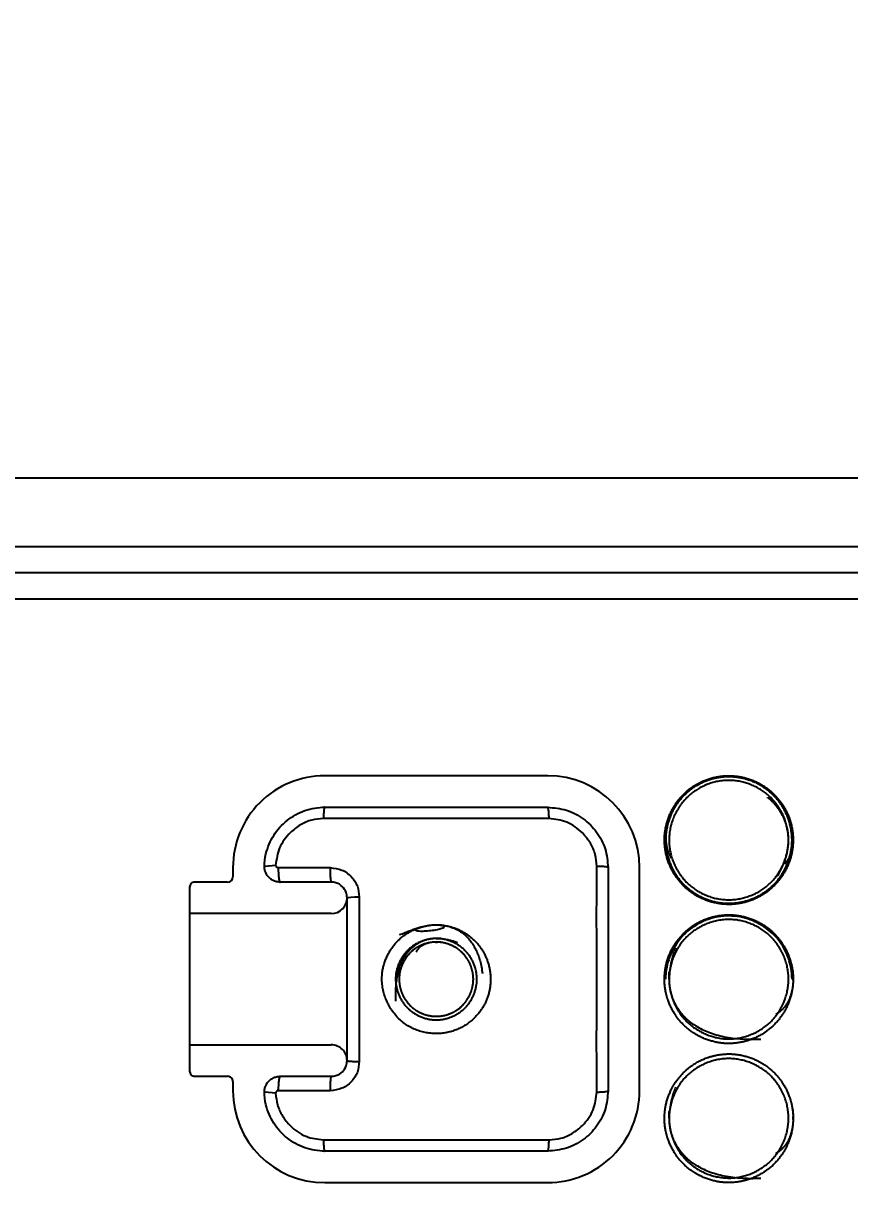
# Model space of a CAD drawing. Header units: millimetres. Extents: x -87 to 534, y -466 to 274.
# Drawn here: x 213.78 to 245.26, y -231.29 to -186.38 of the extents above; entities that cross this region are included whole.
import ezdxf

# ---------------------------------------------------------------- set-up
doc = ezdxf.new("R2010")
doc.units = ezdxf.units.MM
doc.header["$MEASUREMENT"] = 0
doc.layers.add('1', color=7, linetype='Continuous')
doc.layers.add('______', color=7, linetype='Continuous')
doc.styles.add('______', font='gulim_1.ttc')
doc.dimstyles.new('____ ______ 01', dxfattribs={"dimscale": 10, "dimtxt": 1, "dimasz": 1, "dimexe": 0.5, "dimexo": 0.5, "dimgap": 0.09, "dimtad": 1, "dimtoh": 1, "dimzin": 1, "dimdsep": 46, "dimtxsty": '______', "dimcen": 0.5, "dimazin": 0, "dimtfac": 1, "dimtdec": 4, "dimtix": 1, "dimtmove": 0, "dimatfit": 3, "dimfxl": 0, "dimtolj": 1, "dimtzin": 1, "dimarcsym": 0})

# ---------------------------------------------------------------- blocks, each defined once
blk = doc.blocks.new('*D2')
at = {"layer": '______', "color": 0, "lineweight": -2}
for p, q in [((141.5493859263009, 192.1530014738186), (-79.45061407369911, 192.1530014738186)), ((-74.45061407369911, 182.1530014738186), (-74.45061407369914, -251.7967063553381)), ((341.8680681089468, -261.7967063553381), (-79.45061407369914, -261.7967063553381))]:
    blk.add_line(p, q, dxfattribs=at)
at = {"layer": '______', "color": 0}
for points in [[(-72.78394740703244, 182.1530014738186), (-76.11728074036579, 182.1530014738186), (-74.45061407369911, 192.1530014738186)], [(-76.11728074036581, -251.7967063553381), (-72.78394740703247, -251.7967063553381), (-74.45061407369914, -261.7967063553381)]]:
    blk.add_solid(points, dxfattribs=at)
at = {"layer": 'Defpoints', "color": 0}
for p in [(146.5493859263009, 192.1530014738186), (-74.45061407369914, -261.7967063553381), (346.8680681089468, -261.7967063553381)]:
    blk.add_point(p, dxfattribs=at)
at = {"layer": '______', "color": 0, "insert": (-80.48061407369913, -34.82185244075973), "char_height": 10, "attachment_point": 5, "rotation": 90, "style": '______'}
blk.add_mtext('\\A1;453.95', dxfattribs=at)

msp = doc.modelspace()

# ---------------------------------------------------------------- linework, layer by layer
at = {"layer": '1', "color": 157}
for p, q in [((203.7347176434621, -203.6805548014263), (346.8680385927501, -203.680343400122)), ((166.485718953915, -206.3005455109568), (342.0222379503512, -206.3004563604599)), ((342.0222327919321, -207.3049234747706), (166.4857137954962, -207.3050126252675)), ((342.0222092003742, -208.3049234747848), (178.6144397486987, -208.3050064654008)), ((233.7625857421237, -215.03778043288), (225.2625857422909, -215.0377271584687)), ((221.7625638058123, -218.5377091742475), (221.762561612185, -218.8877052218705)), ((237.2625105311213, -227.0378023691666), (237.2625638055326, -218.5378023693336)), ((221.5625603586732, -219.0877039683508), (220.3125603586977, -219.0876961338785)), ((220.1125591051862, -219.2876948803595), (220.1125152321415, -226.2876948802216)), ((225.5125528375142, -220.2877287252599), (220.1125528376083, -220.2876948803396)), ((220.1125214997192, -225.2876948802415), (225.5125214996015, -225.2877287251616)), ((220.3125139786221, -226.4876961337335), (221.5625139785975, -226.4877039682058)), ((221.7625127250778, -226.6877052217176), (221.7625105314255, -227.0377052217106)), ((225.2624885948346, -230.5377271581636), (233.7624885946675, -230.537780432575))]:
    msp.add_line(p, q, dxfattribs=at)
for centre, radius, start, end in [((225.2625638057689, -218.5377271584), 3.500000000000678, 89.9996408942531, 179.9997055954225), ((233.7625638056013, -218.5377804328115), 3.500000000000052, 359.9996408942466, 89.99964089424054), ((220.3125591054904, -219.2876961252342), 0.2, 90.00000000001629, 180.0000000001629), ((221.5625616123987, -218.8877039597299), 0.2, 270.0000000000407, 2.44266599536412e-11), ((225.5125565979488, -219.6877287166155), 0.600000000000001, 270.0000000011264, 0), ((225.5125177389662, -225.88772871625), 0.600000000000001, 8.14221998454668e-12, 90.00000000113448), ((220.3125152324455, -226.2876961248222), 0.2, 179.9999999998697, 270), ((221.562512725292, -226.6877039592705), 0.2, 0, 90.00000000001629), ((225.2625105313573, -227.0377271582323), 3.500000000000525, 179.9996408942531, 269.9996408942364), ((233.7625105311897, -227.0377804326445), 3.50000000000029, 269.9996408942401, 359.9996408942415)]:
    msp.add_arc(centre, radius, start, end, dxfattribs=at)
for points, knots in [([(37.49283786853323, -176.2803393062626), (41.38071698081365, -176.8956650343741), (49.8514534905371, -178.2363091130499), (63.68432851760429, -180.1465692462733), (79.68766161807298, -182.0730162212828), (97.8901902098346, -183.8672758031448), (118.3145301913648, -185.3906260115759), (145.9328600595363, -186.7125009450546), (177.1030853798648, -187.012390818956), (207.9960326538871, -185.9656342104875), (229.709245838226, -184.5607000654041), (241.1069177321956, -183.537918781286), (245.2597330259132, -183.1652618213096)], [0, 0, 0, 0, 0.05764812052038217, 0.12560113756277, 0.2038093671850909, 0.2922419417324157, 0.3908988920902773, 0.4998269024150066, 0.6904173447171327, 0.8374524174707918, 0.9407747395289356, 1, 1, 1, 1]), ([(243.0204364739257, -216.800435960854), (243.1157089575036, -217.2358758127594), (243.1291791263304, -217.5135242350676), (243.0622932685144, -218.0495842574561), (242.982871223302, -218.3151791825351), (242.7437172088125, -218.8087903025785), (242.5777779308478, -219.0426288340727), (242.183889938251, -219.4284370807839), (241.9524927685366, -219.5871185515964), (241.4579459861839, -219.8191251336392), (241.1876923456207, -219.8957129136476), (240.6390964954026, -219.9545622429644), (240.3530198884573, -219.9339799612511), (239.8219397208563, -219.8027492248571), (239.5683880822839, -219.6944417640199), (239.1048550807454, -219.4000809099966), (238.8912092617381, -219.2053464455514), (238.5578370125593, -218.7693145050456), (238.4287388828761, -218.5258885368318), (238.2525216717868, -218.0078295976166), (238.2063460094923, -217.7245356546612), (238.2159860661905, -217.1733847706644), (238.2691131477991, -216.8983196291691), (238.4579423058203, -216.3857218721319), (238.5966619887042, -216.1409737901312), (238.9460377134092, -215.7137513044856), (239.1639877469797, -215.5277241366335), (239.6340525579396, -215.248057073198), (239.8907310725012, -215.146925809011), (240.4275618628278, -215.0308517086595), (240.7164044082681, -215.0195391128552), (241.2598268614315, -215.0957935136129), (241.5225969521953, -215.17828624089), (242.012045472648, -215.4231943529787), (242.2440760034503, -215.5925684114829), (242.6240413130095, -215.9917029998237), (242.7792350552218, -216.2244398404966), (242.9643205918712, -216.6320566463654), (243.0204364739257, -216.800435960854), (243.1157089575036, -217.2358758127594)], [-0.08733562425305919, -0.03407427826956655, 0, 0, 0.0529271920665756, 0.0529271920665756, 0.1057606881997641, 0.1057606881997641, 0.1603216507201972, 0.1603216507201972, 0.2137437125478677, 0.2137437125478677, 0.267253066311531, 0.267253066311531, 0.321818598041096, 0.321818598041096, 0.3743893187243557, 0.3743893187243557, 0.4293737735963701, 0.4293737735963701, 0.4818947722097395, 0.4818947722097395, 0.5365062206972824, 0.5365062206972824, 0.589846491979071, 0.589846491979071, 0.6434297504574772, 0.6434297504574772, 0.697941402342836, 0.697941402342836, 0.7505392598279458, 0.7505392598279458, 0.8055173564366482, 0.8055173564366482, 0.8580133733267283, 0.8580133733267283, 0.9126643757469408, 0.9126643757469408, 0.9659257217304335, 0.9659257217304335, 1, 1, 1.052927192066576, 1.105760688199764]), ([(238.4353158850106, -216.5580540064019), (238.2954015021933, -216.9712116085212), (238.2504526171319, -217.2414709112996), (238.2552750580965, -217.7745759997376), (238.3048964630646, -218.0441359449746), (238.4852029811091, -218.5480959751596), (238.6189669456103, -218.7894746452075), (238.9578948871369, -219.2128302003777), (239.1704800215425, -219.3981824845278), (239.6299469595676, -219.6775830331809), (239.8810581111206, -219.7792974288695), (240.4073582251942, -219.8985992742362), (240.6911451997762, -219.9127449354738), (241.2261979115015, -219.8431841629383), (241.4854272974876, -219.764528086479), (241.9686788446068, -219.5284939901505), (242.1981149744151, -219.3645235442873), (242.5759077372431, -218.976034430465), (242.7310108723918, -218.7482590460824), (242.9575345162798, -218.261448863127), (243.0320153692471, -217.9953653853782), (243.0879760081268, -217.4558691952822), (243.0667573019887, -217.1748865146421), (242.9360815878297, -216.6533449152159), (242.8287921971419, -216.4043950183197), (242.5378951358684, -215.9497011640264), (242.3457379797946, -215.7403989568011), (241.9160899561534, -215.4142267495388), (241.6764713230755, -215.2881394995563), (241.1666631717485, -215.1165676273931), (240.8879382148161, -215.0721059468107), (240.3463231044757, -215.083523324877), (240.0763342598607, -215.1365878433189), (239.5730734337262, -215.323769822709), (239.3327662103688, -215.4609998707522), (238.9140036743584, -215.8059211719694), (238.7320051165207, -216.0206863546781), (238.593059361712, -216.2559609232766), (238.5067539220356, -216.4021005093009), (238.4353158850106, -216.5580540064019), (238.2954015021933, -216.9712116085212)], [-0.03351832413550759, -0.03351832413550759, 0, 0, 0.05307629804649424, 0.05307629804649424, 0.1061785285622505, 0.1061785285622505, 0.1596645852241508, 0.1596645852241508, 0.2142545782817503, 0.2142545782817503, 0.2668117193734488, 0.2668117193734488, 0.3217968196224624, 0.3217968196224624, 0.3743299973341952, 0.3743299973341952, 0.4289195687975645, 0.4289195687975645, 0.4822988274704369, 0.4822988274704369, 0.5358444302615872, 0.5358444302615872, 0.590381832728761, 0.590381832728761, 0.6429646207625038, 0.6429646207625038, 0.6979449548960622, 0.6979449548960622, 0.7504517287178442, 0.7504517287178442, 0.8050821779968758, 0.8050821779968758, 0.8583809364880989, 0.8583809364880989, 0.9119995895556607, 0.9119995895556607, 0.9664816758644924, 0.9664816758644924, 0.9664816758644924, 1, 1, 1.053076298046494, 1.106178528562251]), ([(242.7129225748552, -218.5303952381205), (242.8982329811845, -217.9645506750276), (242.9375699676261, -217.7265765463605), (242.9375714278885, -216.8924203556326), (242.6923886562577, -216.3004938522295), (241.8500936008702, -215.4581958478225), (241.2581679559021, -215.2130110037475), (240.0669807797763, -215.2130089184795), (239.4750542763777, -215.4581916900995), (238.6327562719625, -216.3004867454976), (238.3875714279093, -216.8924123329235), (238.3875693426057, -218.0835996241145), (238.6327521142503, -218.6755260699775), (239.4750471696379, -219.5178240744045), (240.0669728146056, -219.7630089184695), (241.2581599907319, -219.7630110037376), (241.8500864941311, -219.5178282321175), (242.5236949691521, -218.8442221155085), (242.7129225748552, -218.5303952381205), (242.8982329811845, -217.9645506750276)], [-0.199931755593443, -0.074931755593443, 0, 0, 0.050068244406557, 0.050068244406557, 0.175068244406557, 0.175068244406557, 0.300068244406557, 0.300068244406557, 0.425068244406557, 0.425068244406557, 0.550068244406557, 0.550068244406557, 0.675068244406557, 0.675068244406557, 0.800068244406557, 0.800068244406557, 0.925068244406557, 0.925068244406557, 1, 1, 1.050068244406557, 1.175068244406557]), ([(222.9628037762213, -218.5045035749536), (222.9651897394965, -218.3393455034155), (222.9855913821459, -218.1733781241405), (223.0814574446078, -217.7647815317605), (223.1826172427177, -217.5234893212325), (223.4552948832604, -217.0923804046924), (223.630775664099, -216.8968296189785), (224.031738188175, -216.5778686200655), (224.2630393345014, -216.4504365331616), (224.7472736460509, -216.2815932430235), (225.0068241667805, -216.2377255554866), (225.2625782211971, -216.2377271584445)], [0, 0, 0, 0, 0.138301791101536, 0.138301791101536, 0.352705724581507, 0.352705724581507, 0.567786413846615, 0.567786413846615, 0.784044697733589, 0.784044697733589, 1, 1, 1, 1]), ([(233.7625782210303, -216.2377804328567), (234.0032980389562, -216.2597660506697), (234.4843644632033, -216.3037031998305), (235.1375812789879, -216.6488348025927), (235.6516157296978, -217.1629139190419), (235.9966690659473, -217.8161031699211), (236.0405881035849, -218.2971127948315), (236.0625638055562, -218.5377948482405)], [0, 0, 0, 0, 0.2002173737913284, 0.4001243308999339, 0.5999224976277586, 0.7998138294809014, 1, 1, 1, 1]), ([(225.2127497458393, -216.6667987404495), (225.0620513364415, -216.6783836853828), (224.7580565546189, -216.7017532937381), (224.3236255508996, -216.8943595144104), (223.8854601737378, -217.2344592921124), (223.4915541081791, -217.7549171592232), (223.4247232467085, -218.2199265373403), (223.392096390236, -218.4469443237975)], [0, 0, 0, 0, 0.1619601810916148, 0.3267124723584617, 0.5007811767485955, 0.756281147121679, 1, 1, 1, 1]), ([(233.812400803271, -216.6668526394216), (233.0965069810318, -216.6668559571906), (231.6659654803243, -216.6668625869534), (229.5125751261553, -216.6668800797653), (227.3591848370415, -216.6668355938776), (225.9286434872547, -216.6668110320575), (225.2127497458393, -216.6667987404495)], [0, 0, 0, 0, 0.2502177766868767, 0.5000000036955645, 0.7497822288636158, 1, 1, 1, 1]), ([(235.6334919662413, -218.4879666301874), (235.6212295268633, -218.334600999014), (235.5964884903194, -218.0251662635186), (235.3973297038215, -217.5856917518678), (235.0477701423049, -217.1443507112853), (234.5150944373841, -216.7515412620393), (234.0422158684205, -216.6945499464406), (233.812400803271, -216.6668526394217)], [0, 0, 0, 0, 0.162533652660256, 0.327932388992333, 0.5010454985951053, 0.7575122478093465, 1, 1, 1, 1]), ([(223.5625603585904, -219.0877165035067), (223.5568095969738, -219.0876670576785), (223.5423586909467, -219.0875428068287), (223.5137553935861, -219.0860384620937), (223.4768641669739, -219.08212231679), (223.4311110605245, -219.0737987549597), (223.3644826910795, -219.0561616736201), (223.2659229571473, -219.0151377847021), (223.1180965399012, -218.9080826243287), (223.0202948375349, -218.7658245287304), (222.9782282570609, -218.6332081831139), (222.9680382093111, -218.5715155501589), (222.9650905360631, -218.5432508060264), (222.9635979303494, -218.5252677063487), (222.9630898183941, -218.5117254552172), (222.9627513498783, -218.5027045581622)], [0, 0, 0, 0, 0.02487878776528411, 0.06251711477765692, 0.1256485022840696, 0.1884683423778906, 0.2512975816814393, 0.3763893296051757, 0.5015103219485556, 0.75053479252027, 0.8750135738108099, 0.9375492680227738, 0.9533148488910901, 0.9689016295698002, 1, 1, 1, 1]), ([(223.392096390236, -218.4469443237975), (223.3924441493518, -218.4505774962175), (223.3929893040408, -218.4541941233035), (223.3960609588771, -218.4690705536565), (223.4004128162069, -218.4800945760825), (223.4123740093637, -218.4997432492505), (223.4201535599957, -218.5086416134895), (223.437939463267, -218.5230691752745), (223.4481761171053, -218.5288164184035), (223.4697216318607, -218.5364687186116), (223.4813289587132, -218.5384766142715), (223.4928077507648, -218.5384766830555)], [0, 0, 0, 0, 0.0723704031381803, 0.0723704031381803, 0.30474386101266, 0.30474386101266, 0.537392569969714, 0.537392569969714, 0.768645350008695, 0.768645350008695, 1, 1, 1, 1]), ([(223.4928077507648, -218.5384766830555), (223.8228715035748, -218.5384786608155), (224.1535019194196, -218.5384806343975), (224.8111782327396, -218.5384845441955), (225.1382559882468, -218.5384864807105), (225.4656682878144, -218.5384884127225)], [0, 0, 0, 0, 0.50338271846066, 0.50338271846066, 1, 1, 1, 1]), ([(225.4656682878144, -218.5384884127226), (225.622421712259, -218.5552402524559), (225.9237644678733, -218.5874439862162), (226.287688692943, -218.8657440277287), (226.536281160282, -219.2275079333567), (226.564810693538, -219.5135639679579), (226.5785567187511, -219.6513907395595)], [0, 0, 0, 0, 0.2665888841547195, 0.5124904240650573, 0.7651094091772268, 1, 1, 1, 1]), ([(235.6334380672588, -227.0876176876385), (235.6293557285067, -226.3509855440093), (235.6214278296422, -224.9204464610868), (235.6371362457585, -222.7879054802318), (235.6213384042567, -220.6552683296377), (235.6293606285728, -219.2246934565378), (235.6334919662411, -218.4879666301877)], [0, 0, 0, 0, 0.2574633427365785, 0.4999936228549336, 0.7425034380824167, 1, 1, 1, 1]), ([(226.1125565980374, -219.6877324858182), (226.1053421198112, -219.6180345213079), (226.0889989260181, -219.4601454397548), (225.9434708969875, -219.2419082195727), (225.7286624809337, -219.1068441273646), (225.5718815333644, -219.0929760041872), (225.5125603585957, -219.0877287252833)], [0, 0, 0, 0, 0.2206009934359446, 0.499734654920877, 0.8107147046480632, 1, 1, 1, 1]), ([(226.1125163839729, -225.8877324729575), (226.1125284614436, -224.4711987013155), (226.1125405983139, -223.0476981086836), (226.1125582223949, -220.9806174570435), (226.1125637393216, -220.3335521080455), (226.1125692456271, -219.6877324859275)], [0, 0, 0, 0, 0.687066960250158, 0.687066960250158, 1, 1, 1, 1]), ([(226.5785695146183, -219.6513906761195), (226.5785626831571, -220.1737459320638), (226.5785524106459, -220.9592148315376), (226.5785579066001, -222.0054214892948), (226.5785436569654, -222.7948439896738), (226.5785047044606, -223.5775714679432), (226.5785398255812, -224.623554307959), (226.5785255837832, -225.4020319606703), (226.5785160332155, -225.9240800665275)], [0, 0, 0, 0, 0.2500750016775485, 0.3760393604129097, 0.5000503447629792, 0.6273072728419838, 0.7500717822767158, 1, 1, 1, 1]), ([(243.1142099559597, -222.6189500504305), (243.1139701125389, -223.0633678313209), (243.0642365527979, -223.3421618122518), (242.880496044635, -223.8607925505669), (242.7440381372926, -224.1082487985934), (242.3986062152326, -224.5407074082044), (242.1824879061505, -224.7295632956611), (241.7152896493967, -225.0143090913308), (241.4599370752135, -225.118036242214), (240.9246335341713, -225.2399611661194), (240.6359296965388, -225.2546722896983), (240.0914812525541, -225.184474366804), (239.827644018618, -225.1047076226915), (239.3357651088825, -224.8650661609489), (239.1021994794485, -224.6985111298862), (238.7173829663152, -224.3036763677192), (238.5593113402824, -224.0720450095891), (238.3283728870285, -223.5769952274402), (238.2523464722681, -223.3064262362798), (238.1948217001893, -222.7576361396088), (238.2160995529257, -222.4717033764412), (238.3485180539355, -221.9409491047829), (238.4574112766397, -221.6875870997268), (238.7528741324286, -221.2246998528083), (238.94813692252, -221.0115409589419), (239.3849201825174, -220.679226553914), (239.628593907833, -220.5506949476306), (240.1470764893306, -220.3756273356086), (240.4305622331631, -220.3301020174576), (240.9816307683252, -220.3411088703629), (241.2564311799351, -220.3948308961293), (241.7686226287688, -220.5847714360401), (242.0131890920757, -220.7241108156547), (242.4395966713059, -221.0745534175165), (242.6250261996481, -221.2928837940133), (242.90362250219, -221.7635505300403), (243.0042055993827, -222.0205117628838), (243.0957877588021, -222.4489015980838), (243.1142099559597, -222.6189500504305), (243.1139701125389, -223.0633678313209)], [-0.08544365824625733, -0.0328376222313923, 0, 0, 0.05390495702009051, 0.05390495702009051, 0.1077303894663861, 0.1077303894663861, 0.1623317227679743, 0.1623317227679743, 0.2148843711442539, 0.2148843711442539, 0.2698691142415782, 0.2698691142415782, 0.3224058962178289, 0.3224058962178289, 0.3769880445618246, 0.3769880445618246, 0.430379364518742, 0.430379364518742, 0.4839126359834645, 0.4839126359834645, 0.5384576139769216, 0.5384576139769216, 0.5910354422546614, 0.5910354422546614, 0.646015926794781, 0.646015926794781, 0.6985258692853499, 0.6985258692853499, 0.7531493215440888, 0.7531493215440888, 0.8064596546577094, 0.8064596546577094, 0.8600662370806499, 0.8600662370806499, 0.9145563417537427, 0.9145563417537427, 0.9671623777686077, 0.9671623777686077, 1, 1, 1.05390495702009, 1.107730389466386]), ([(243.0722417775964, -222.7878387839435), (243.0723260580171, -222.5172218100471), (243.0236393603423, -222.2430857355139), (242.8433632327633, -221.7330733474845), (242.7093706623659, -221.4896994981449), (242.3700747501225, -221.0643397584455), (242.1577569477661, -220.8785502138485), (241.6987083619863, -220.598379097223), (241.447794418812, -220.4962754484021), (240.9217268197626, -220.3760998697603), (240.6379666409473, -220.3614457985427), (240.1027644541084, -220.430095853119), (239.8433738636052, -220.5083432387878), (239.3597622505163, -220.7435879215868), (239.1301020909232, -220.9071351886689), (238.7515838551631, -221.2949746607571), (238.5960477038245, -221.5225845824186), (238.3687651121304, -222.0090391519436), (238.2938851819199, -222.2748996401378), (238.2570821306606, -222.6237507893716), (238.2527113208805, -222.705835372793), (238.252735787215, -222.7878085774425)], [0, 0, 0, 0, 0.1078239464641899, 0.1078239464641899, 0.2154874009145062, 0.2154874009145062, 0.3246874099001883, 0.3246874099001883, 0.4297760116500389, 0.4297760116500389, 0.5397332195769955, 0.5397332195769955, 0.6448000447113064, 0.6448000447113064, 0.7539434914505257, 0.7539434914505257, 0.8607295952196069, 0.8607295952196069, 0.9677695158784152, 0.9677695158784152, 1, 1, 1, 1]), ([(243.0722417775964, -222.7878387839435), (243.0723255154535, -222.5172218109851), (243.0236382679509, -222.2430858353357), (242.8433611183864, -221.7330738102656), (242.7093680599824, -221.4897002290229), (242.3700712965897, -221.064341191584), (242.1577531305054, -220.8785520939803), (241.6987039882511, -220.5983818836725), (241.4477898243931, -220.4962787175843), (240.9217219670995, -220.3761041922485), (240.6379617595235, -220.3614507267466), (240.1027597397292, -220.430101863653), (239.8433693274776, -220.5083497353388), (239.3597581164454, -220.7435953660101), (239.1300982100502, -220.907143152401), (238.7515809107915, -221.2949833945513), (238.596045310991, -221.5225934425362), (238.3687635685087, -222.0090484285122), (238.2938840726274, -222.2749092702726), (238.2570821070951, -222.6237574139151), (238.2527114863265, -222.7058386740932), (238.252735787215, -222.7878085774425)], [0, 0, 0, 0, 0.1078240836910452, 0.1078240836910452, 0.2154876754390757, 0.2154876754390757, 0.3246878160490155, 0.3246878160490155, 0.4297765600019226, 0.4297765600019226, 0.5397339071589832, 0.5397339071589832, 0.6448008559945966, 0.6448008559945966, 0.7539444758822678, 0.7539444758822678, 0.8607306388993468, 0.8607306388993468, 0.9677707770540781, 0.9677707770540781, 1, 1, 1, 1]), ([(238.3875382097472, -222.1924123328195), (238.3875361244432, -223.3835996240105), (238.6327188960879, -223.9755260698736), (239.4750139514754, -224.8178240743005), (240.0669395964433, -225.0630089183645), (241.2581267725695, -225.0630110036335), (241.8500532759685, -224.8178282320135), (242.6923512803824, -223.9755331766155), (242.9375361244502, -223.3836075316495), (242.937538209726, -222.1924203555285), (242.6923554380955, -221.6004938521246), (241.8500603827079, -220.7581958477185), (241.25813473774, -220.5130110036436), (240.0669475616139, -220.5130089183755), (239.4750210582151, -220.7581916899945), (238.6327230538002, -221.6004867453935), (238.3875382097472, -222.1924123328195), (238.3875361244432, -223.3835996240105)], [-0.25, -0.125, 0, 0, 0.125, 0.125, 0.25, 0.25, 0.375, 0.375, 0.5, 0.5, 0.625, 0.625, 0.75, 0.75, 0.875, 0.875, 1, 1, 1.125, 1.25]), ([(228.1164686350253, -221.0906825278423), (229.280549160052, -220.5734986825954), (230.3332058988703, -220.8377647438358), (231.0052619873672, -221.2877807236878), (231.5487607598632, -222.0377758276805), (231.6417279626605, -222.9948025106985), (231.3077245358477, -223.962474358274), (230.5991999343719, -224.6738035591658), (229.4118214448563, -224.9661042843946), (228.0094189998879, -224.5301014301921), (227.3136309284405, -223.1660964312606), (227.5371374303397, -222.0238746394184), (228.1164686350253, -221.0906825278423), (229.280549160052, -220.5734986825954), (230.3332058988703, -220.8377647438358)], [-0.2527333244203239, -0.1888054071384958, -0.1293408708496085, 0, 0.07435235583137764, 0.1162101570176381, 0.1878563778122748, 0.2841179781460856, 0.3269751810624277, 0.4258659632944604, 0.5029466497202778, 0.6041609891234028, 0.7472666755796761, 0.8111945928615042, 0.8706591291503915, 1, 1.074352355831378, 1.116210157017638, 1.187856377812275]), ([(229.9180671049514, -221.2388668460056), (229.1070705202142, -221.2388617631556), (228.7040680963373, -221.4057878736619), (228.1306033176652, -221.9792454640539), (227.9636721555571, -222.3822457110576), (227.9636670726259, -223.193242464499), (228.1305931829961, -223.5962448039713), (228.7040507732427, -224.169709582788), (229.1070511046432, -224.3366407449785), (229.9180476893807, -224.3366458280973), (230.3210501133731, -224.1697197177004), (230.8945148923001, -223.5962621273088), (231.0614460544975, -223.193261795787), (231.0614511374815, -222.3822652109022), (230.8945250269692, -221.9792627869035), (230.3210674364677, -221.4057980080887), (229.9180671049514, -221.2388668460056), (229.1070705202142, -221.2388617631556)], [-0.2499999996272203, -0.1249999998136102, 0, 0, 0.1250000013047289, 0.1250000013047289, 0.2500000011183391, 0.2500000011183391, 0.3750000009319492, 0.3750000009319492, 0.5000000007455594, 0.5000000007455594, 0.6250000005591695, 0.6250000005591695, 0.7500000003727797, 0.7500000003727797, 0.8750000001863898, 0.8750000001863898, 1, 1, 1.125000001304729, 1.250000001118339]), ([(229.6096959815184, -221.3739456454955), (229.3536226120682, -221.3739439844898), (229.1926149690698, -221.4026184635428), (228.8931305140677, -221.5086969143492), (228.7502412438851, -221.5875193749046), (228.5007698667291, -221.7869455968967), (228.3919140035869, -221.9116148475666), (228.2278058906131, -222.1810969153404), (228.168039778016, -222.3283790059977), (228.0978431181829, -222.637107166749), (228.0894263920677, -222.8035996902925), (228.1300275557396, -223.1175511658886), (228.1760808358308, -223.2696789488607), (228.314380284321, -223.5532872953256), (228.4104844944186, -223.687950059958), (228.6382621661332, -223.909769641965), (228.7718602384507, -224.0008690039873), (229.0573909564173, -224.1339465362458), (229.2134515615728, -224.177736999171), (229.529944412244, -224.2107866380322), (229.6948216604794, -224.1984513814544), (230.0008652163497, -224.1219781176791), (230.1469558672702, -224.0591272513254), (230.4138323122245, -223.8886377564858), (230.5367106870226, -223.7759849057969), (230.7282502657181, -223.5240320063651), (230.8023187956694, -223.3834878432101), (230.903169259868, -223.0844511868058), (230.9293619896541, -222.9209534372997), (230.9228871523524, -222.6031725293757), (230.891851553384, -222.4447262018796), (230.7822137014332, -222.1493947878387), (230.7018019789311, -222.0083755861026), (230.499610185268, -221.7625521311197), (230.3736688067004, -221.6556750215562), (230.1021900186772, -221.4951145178748), (229.9539797621101, -221.4371614794263), (229.7073245993849, -221.3845281610802), (229.6096959815184, -221.3739456454955), (229.3536226120682, -221.3739439844898)], [-0.08530163437844507, -0.03269380346204387, 0, 0, 0.05397822456716114, 0.05397822456716114, 0.1078763988569263, 0.1078763988569263, 0.1624757514379764, 0.1624757514379764, 0.2150298546362097, 0.2150298546362097, 0.2700145165793482, 0.2700145165793482, 0.3225497628016091, 0.3225497628016091, 0.3771344380195628, 0.3771344380195628, 0.4305210949486306, 0.4305210949486306, 0.4840587079962704, 0.4840587079962704, 0.5386006926108335, 0.5386006926108335, 0.5911801297969047, 0.5911801297969047, 0.6461603602089057, 0.6461603602089057, 0.6986689159932302, 0.6986689159932302, 0.7532947462823378, 0.7532947462823378, 0.8066005915142576, 0.8066005915142576, 0.8602114215661786, 0.8602114215661786, 0.9146983656215549, 0.9146983656215549, 0.9673061965379561, 0.9673061965379561, 1, 1, 1.053978224567161, 1.107876398856926]), ([(225.5125139785198, -226.4877287251377), (225.5717824773242, -226.4824913383642), (225.7282868076029, -226.4686615008293), (225.9430943146426, -226.3338656811726), (226.0888944934638, -226.1156764685204), (226.1052865824804, -225.957506921374), (226.1125177390547, -225.8877324856962)], [0, 0, 0, 0, 0.1891150577378676, 0.4993770055607412, 0.7791566862608277, 1, 1, 1, 1]), ([(243.1141767377972, -227.9189500503264), (243.1139368943764, -228.3633678312168), (243.0642033346353, -228.6421618121477), (242.8804628264725, -229.1607925504629), (242.74400491913, -229.4082487984895), (242.39857299707, -229.8407074081005), (242.1824546879884, -230.0295632955573), (241.7152564312341, -230.3143090912267), (241.4599038570511, -230.4180362421099), (240.9246003160092, -230.5399611660154), (240.6358964783765, -230.5546722895944), (240.0914480343918, -230.4844743667002), (239.8276108004554, -230.4047076225875), (239.3357318907201, -230.1650661608448), (239.1021662612864, -229.9985111297824), (238.7173497481531, -229.6036763676154), (238.5592781221203, -229.3720450094852), (238.3283396688662, -228.8769952273361), (238.252313254106, -228.6064262361758), (238.194788482027, -228.0576361395048), (238.2160663347631, -227.771703376337), (238.348484835773, -227.2409491046789), (238.4573780584774, -226.9875870996227), (238.7528409142662, -226.5246998527043), (238.9481037043574, -226.3115409588379), (239.3848869643548, -225.97922655381), (239.6285606896704, -225.8506949475267), (240.1470432711685, -225.6756273355043), (240.430529015001, -225.6301020173532), (240.9815975501638, -225.6411088702584), (241.2563979617739, -225.694830896025), (241.7685894106069, -225.884771435936), (242.0131558739129, -226.0241108155504), (242.4395634531429, -226.3745534174116), (242.6249929814853, -226.5928837939086), (242.9035892840277, -227.063550529936), (243.0041723812203, -227.3205117627796), (243.0957545406395, -227.7489015979797), (243.1141767377972, -227.9189500503264), (243.1139368943764, -228.3633678312168)], [-0.08544365824628541, -0.03283762223139308, 0, 0, 0.05390495702009075, 0.05390495702009075, 0.1077303894663866, 0.1077303894663866, 0.1623317227679734, 0.1623317227679734, 0.2148843711442312, 0.2148843711442312, 0.2698691142415711, 0.2698691142415711, 0.3224058962178302, 0.3224058962178302, 0.3769880445617803, 0.3769880445617803, 0.4303793645187323, 0.4303793645187323, 0.4839126359834516, 0.4839126359834516, 0.5384576139769203, 0.5384576139769203, 0.5910354422546421, 0.5910354422546421, 0.6460159267947475, 0.6460159267947475, 0.6985258692853236, 0.6985258692853236, 0.7531493215441238, 0.7531493215441238, 0.8064596546577938, 0.8064596546577938, 0.8600662370805501, 0.8600662370805501, 0.9145563417537146, 0.9145563417537146, 0.9671623777686069, 0.9671623777686069, 1, 1, 1.053904957020091, 1.107730389466387]), ([(238.3875049915846, -227.4924123327155), (238.3875029062808, -228.6835996239055), (238.6326856779256, -229.2755260697695), (239.4749807333128, -230.1178240741955), (240.0669063782807, -230.3630089182604), (241.258093554407, -230.3630110035296), (241.8500200578062, -230.1178282319095), (242.6923180622202, -229.2755331765115), (242.937502906288, -228.6836075315455), (242.9375049915636, -227.4924203554245), (242.692322219933, -226.9004938520205), (241.8500271645455, -226.0581958476146), (241.2581015195774, -225.8130110035395), (240.0669143434516, -225.8130089182715), (239.4749878400528, -226.0581916898906), (238.6326898356378, -226.9004867452895), (238.3875049915846, -227.4924123327155), (238.3875029062808, -228.6835996239055)], [-0.25, -0.125, 0, 0, 0.125, 0.125, 0.25, 0.25, 0.375, 0.375, 0.5, 0.5, 0.625, 0.625, 0.75, 0.75, 0.875, 0.875, 1, 1, 1.125, 1.25]), ([(226.5785160332155, -225.9240800665275), (226.5647666842283, -226.0618740243938), (226.536228088813, -226.3478836396762), (226.2877430607778, -226.7096519802137), (225.9238204424073, -226.9880323022344), (225.6224241405428, -227.0202213015272), (225.4656150229293, -227.0369684498655)], [0, 0, 0, 0, 0.2348375381145857, 0.4874364229753846, 0.7333257185415107, 1, 1, 1, 1]), ([(222.9626976366303, -227.0727209301104), (222.9630361434713, -227.0637015704989), (222.9635443172592, -227.0501615128679), (222.9650367688012, -227.0321808392309), (222.9679843308581, -227.0039174772817), (222.9781728044541, -226.9422341862478), (223.0202349502883, -226.8096209335581), (223.1180308323351, -226.6673604474884), (223.2658656054346, -226.5602965589483), (223.3644341320396, -226.5192689194172), (223.4310671609696, -226.5016321136796), (223.4768200310673, -226.4933088098857), (223.5133181419214, -226.4894367545578), (223.5418982014494, -226.4879048599457), (223.5563517828318, -226.4877728044414), (223.5625139814342, -226.4877165033613)], [0, 0, 0, 0, 0.03109293946318633, 0.04667739289541466, 0.06244353729872806, 0.1249766434058545, 0.2494278793853688, 0.4984726688577615, 0.6236006686127313, 0.7486978409028406, 0.8115391028296115, 0.8743559374612281, 0.9374892375648862, 0.9733489076006795, 1, 1, 1, 1]), ([(225.2624961159279, -229.3377271581876), (225.006742061511, -229.3377255552285), (224.7471920906901, -229.2938546141886), (224.2629598956555, -229.1250052541126), (224.0316603467286, -228.9975702678215), (223.6307018209097, -228.6786042428066), (223.4552234913444, -228.4830512574285), (223.1825512548403, -228.0519389228655), (223.081394481374, -227.8106454443025), (222.9855335407415, -227.4020476502595), (222.9651339785205, -227.2360800152605), (222.9627500855277, -227.0709219138255)], [0, 0, 0, 0, 0.215955302266396, 0.215955302266396, 0.432213586153356, 0.432213586153356, 0.647294275418452, 0.647294275418452, 0.86169820889841, 0.86169820889841, 1, 1, 1, 1]), ([(223.4927544858879, -227.0369554494085), (223.4803024466105, -227.0382971194121), (223.4553958017973, -227.0409807359258), (223.4234387987131, -227.0616421725715), (223.3996852219002, -227.0914913982967), (223.3945920816714, -227.1161434280527), (223.3920419779947, -227.1284865462275)], [0, 0, 0, 0, 0.2497899207652939, 0.4996313210943793, 0.7494685104726732, 1, 1, 1, 1]), ([(223.3920419779947, -227.1284865462276), (223.4073678578004, -227.2794665118763), (223.4382890771403, -227.58408097401), (223.6414460595136, -228.0139555563454), (223.9914275897931, -228.4446424017788), (224.5196830280893, -228.8264459503098), (224.9859416478553, -228.8817579403503), (225.212673019053, -228.9086549516095)], [0, 0, 0, 0, 0.1625777453969541, 0.3280139338761216, 0.5009615169397174, 0.7573284980739109, 1, 1, 1, 1]), ([(225.4656150229293, -227.0369684498665), (225.1337429726711, -227.0369662481215), (224.8022143413707, -227.0369640553205), (224.1445623315042, -227.0369597216255), (223.8183827881903, -227.0369575800295), (223.4927544858879, -227.0369554494085)], [0, 0, 0, 0, 0.503382719561786, 0.503382719561786, 1, 1, 1, 1]), ([(236.0625105311447, -227.0377948480735), (236.0405317719037, -227.2784768481472), (235.9966066341906, -227.7594862573841), (235.6515447009031, -228.4126713691824), (235.1375035829506, -228.9267438188821), (234.484282627179, -229.271866824176), (234.003215987108, -229.3157978725367), (233.762496115761, -229.3377804325994)], [0, 0, 0, 0, 0.2001863527879151, 0.4000777759133151, 0.5998759426410011, 0.7997828084772344, 1, 1, 1, 1]), ([(233.8123240764844, -228.9087088506016), (233.9649612979779, -228.8967983456855), (234.2729472519486, -228.8727657526985), (234.7123187234868, -228.6746222461613), (235.1535216584298, -228.3253656810921), (235.5470108540001, -227.7917394040228), (235.6050951870855, -227.3185268733276), (235.6334380672588, -227.0876176876385)], [0, 0, 0, 0, 0.1617439641378817, 0.3263612152175173, 0.5005421048221798, 0.7562841041169314, 1, 1, 1, 1]), ([(225.212673019053, -228.9086549516094), (225.9285341957307, -228.9086515498444), (227.3590104749996, -228.9086447522357), (228.7953535376798, -228.9086339269078), (230.229702737151, -228.9086417449848), (231.6660384061909, -228.9086722500149), (233.0965072509109, -228.9086966437849), (233.8123240764844, -228.9087088506016)], [0, 0, 0, 0, 0.2502177742280259, 0.5000000032767901, 0.5000025908673452, 0.7497977257446411, 1, 1, 1, 1])]:
    msp.add_open_spline(points, degree=3, knots=knots, dxfattribs=at)
for points, weights in [([(225.2625750873681, -216.2377271498943), (225.2189393076437, -216.2377271498944), (225.2127493012507, -216.666799044195)], [1, 0.7357885375763294, 0.9482538460171706]), ([(233.8124003583502, -216.6668523185963), (233.8062104158908, -216.2377804243064), (233.7625750868672, -216.2377804243064)], [0.94825384601031, 0.7357885375805951, 1]), ([(236.062563805121, -218.5377917058407), (236.0625638051211, -218.4941561317953), (235.633491653512, -218.4879661770343)], [1, 0.7357884354783419, 0.9482540102211731]), ([(226.1125177389517, -225.887735610586), (226.1125177389516, -225.9217660970632), (226.5785162609145, -225.9240802707403)], [1, 0.7210109235630495, 0.973511822117406]), ([(235.6334383791006, -227.0876172341461), (236.0625105307097, -227.0814272793853), (236.0625105307097, -227.0377917053397)], [0.9482540102211341, 0.7357884354783661, 1]), ([(225.2126734635593, -228.9086552548824), (225.2188634699523, -229.337727149182), (225.2624992496767, -229.337727149182)], [0.9482538460165173, 0.7357885375767357, 1]), ([(233.7624992491756, -229.337780423593), (233.8061345781994, -229.337780423593), (233.8123245206588, -228.9087085293036)], [1, 0.7357885375807932, 0.9482538460099916])]:
    msp.add_rational_spline(points, weights, degree=2, dxfattribs=at)
for points in [[(225.2625782211971, -216.2377271584445), (228.0928517977118, -216.2377448974046), (230.9323042581384, -216.2377626938945), (233.7625782210303, -216.2377804328565)], [(222.9628020848886, -218.504620865277), (222.9628022286229, -218.50461086531), (222.9628026962855, -218.5045783288575), (222.9628037762213, -218.5045035749536)], [(222.9628064711414, -218.5045035898885), (222.9632208038106, -218.4759597102825), (223.2356373500052, -218.4547142138915), (223.3920964185477, -218.4469443438775)], [(236.0625638055562, -218.5377948482395), (236.062546066596, -221.3680684930446), (236.0625282701058, -224.2075211161884), (236.0625105311447, -227.0377948480735)], [(225.5125603585957, -219.0877287252836), (224.8609590620169, -219.0877246413215), (224.2106112244574, -219.0877205652155), (223.5625603586341, -219.0877165035065)], [(226.1125565980146, -219.6877360807052), (226.1125568040402, -219.6711576305077), (226.3515361895415, -219.6525220268873), (226.5785567187067, -219.6513974085716)], [(223.5625139785582, -226.4877165033605), (224.2105648443817, -226.4877205650705), (224.860912681941, -226.4877246411755), (225.51251397852, -226.4877287251375)], [(222.9627500855277, -227.0709219138255), (222.9627495452612, -227.0708844837187), (222.9627490059086, -227.0708470535988), (222.9627484674697, -227.0708096234655)], [(223.3920420063064, -227.1284865261475), (223.2355830348502, -227.1207146948956), (222.9631667553153, -227.0994657836866), (222.9627527804482, -227.0709218989246)], [(233.762496115761, -229.3377804325985), (230.9322223074639, -229.3377626936375), (228.0927697120178, -229.3377448971476), (225.2624961159279, -229.3377271581876)]]:
    msp.add_open_spline(points, degree=3, dxfattribs=at)
for points, weights, knots in [([(223.4928074421783, -218.538477111643), (223.4924667124098, -218.5630368212064), (223.4924667124099, -218.5877164949037), (223.4924667124098, -219.0877164949037), (223.5625634924493, -219.0877164949037)], [0.9626697728401337, 0.9799643244984583, 1, 0.7071067811865476, 1], [4.604936968999199, 4.604936968999199, 4.604936968999199, 4.71238898038469, 4.71238898038469, 6.283185307179586, 6.283185307179586, 6.283185307179586]), ([(225.4656679791476, -218.5384886980301), (225.4654389077953, -218.5630487229588), (225.4654389077955, -218.5877287166807), (225.4654389077954, -219.0877287166807), (225.5125634923343, -219.0877287166807)], [0.9626693333055738, 0.9799640698986035, 1, 0.7071067811865476, 1], [4.60493560357149, 4.60493560357149, 4.60493560357149, 4.71238898038469, 4.71238898038469, 6.283185307179586, 6.283185307179586, 6.283185307179586]), ([(223.5625108447693, -226.4877164945844), (223.4924140647297, -226.4877164945844), (223.4924140647299, -226.9877164945857), (223.4924140647298, -227.0123959480773), (223.4927547884327, -227.0369554406408)], [1, 0.7071067811865476, 1, 0.9799644996861735, 0.9626700752801577], [0, 0, 0, 1.570796326794897, 1.570796326794897, 1.678247398642693, 1.678247398642693, 1.678247398642693]), ([(225.5125108446809, -226.4877287161847), (225.465386260142, -226.4877287161847), (225.4653862601419, -226.9877287161847), (225.465386260142, -227.0124087099119), (225.4656153314943, -227.0369687348459)], [1, 0.7071067811865476, 1, 0.9799640698943836, 0.9626693332982885], [0, 0, 0, 1.570796326794897, 1.570796326794897, 1.678249703630728, 1.678249703630728, 1.678249703630728])]:
    msp.add_rational_spline(points, weights, degree=2, knots=knots, dxfattribs=at)

# ---------------------------------------------------------------- dimensions: what is measured, and where the dimension line sits
at = {"layer": '______'}
dim = msp.add_linear_dim(base=(-74.45061407369914, -261.7967063553381), p1=(146.5493859263009, 192.1530014738186), p2=(346.8680681089468, -261.7967063553381), angle=90, dimstyle='____ ______ 01', override={"dimtmove": 1}, dxfattribs=at)
dim.commit()
dim.dimension.update_dxf_attribs({"geometry": '*D2', "text_midpoint": (-80.48061407369913, -34.82185244075973)})

doc.saveas('drawing.dxf')
